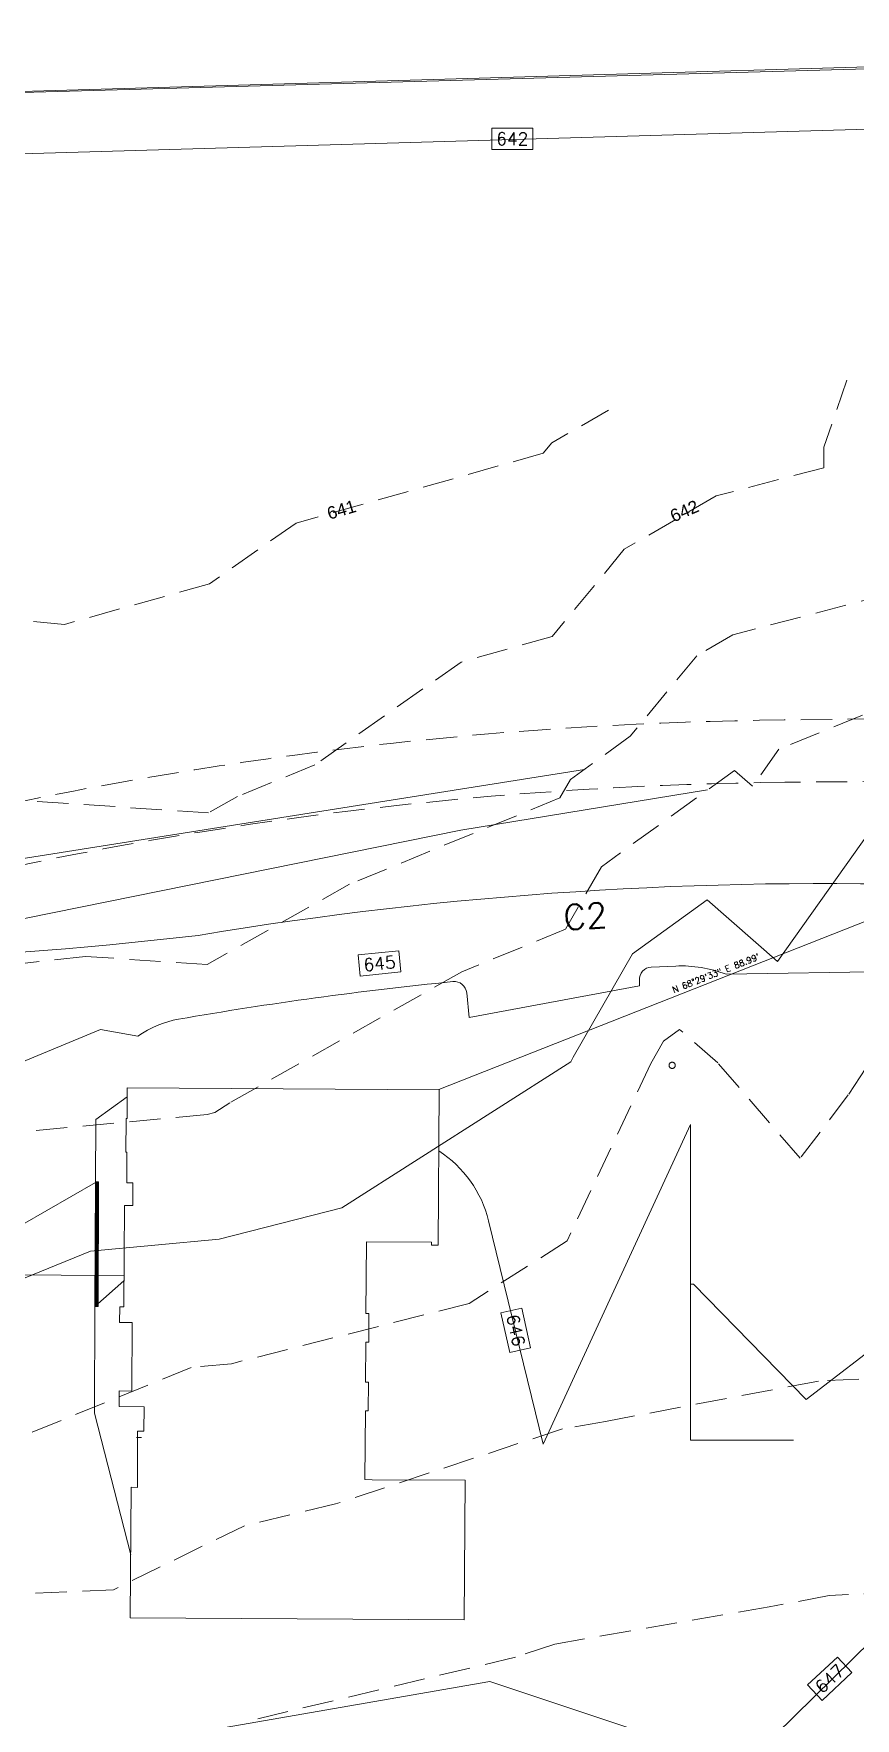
# Model space of a CAD drawing. Extents: x 9856 to 10430, y 9841 to 10512.
# Drawn here: x 10109.2 to 10240.9, y 9994.3 to 10264.2 of the extents above; entities that cross this region are included whole.
import ezdxf
from ezdxf.enums import TextEntityAlignment as Align

# ---------------------------------------------------------------- set-up
doc = ezdxf.new("R2010")
doc.units = 0
doc.header["$LTSCALE"] = 20
doc.header["$MEASUREMENT"] = 0
doc.linetypes.add('DASHED2', pattern=[0.375, 0.25, -0.125])
doc.linetypes.add('HIDDEN', pattern=[0.375, 0.25, -0.125])
for name, color, linetype in [('CONTOURS', 35, 'CONTINUOUS'), ('DIRVEWAYS', 96, 'CONTINUOUS'), ('HATCURB', 2, 'CONTINUOUS')]:
    doc.layers.add(name, color=color, linetype=linetype)
for name, color, linetype, lineweight in [('EBNDY', 210, 'CONTINUOUS', 100), ('EBNDY_T', 212, 'CONTINUOUS', 30), ('EC', 35, 'HIDDEN', 140), ('ESTM', 94, 'DASHED2', 30), ('PC', 214, 'CONTINUOUS', 53), ('PCNTR_T', 7, 'CONTINUOUS', 30), ('PESMT', 7, 'DASHED2', 30), ('PLOT_D', 7, 'CONTINUOUS', 30), ('PUSS', 80, 'CONTINUOUS', 50)]:
    doc.layers.add(name, color=color, linetype=linetype, lineweight=lineweight)
doc.layers.add('mwn boundary', color=7, linetype='CONTINUOUS', plot=False)
doc.styles.add('ARIEL', font='swiss.ttf')
doc.styles.get("Standard").update_dxf_attribs({"font": 'simplex.shx'})

msp = doc.modelspace()

# ---------------------------------------------------------------- linework, layer by layer
at = {"layer": 'CONTOURS', "lineweight": 0}
for p, q in [((10244.63, 10138.41, 645), (10228.39, 10115.53, 645)), ((10217.1, 10125.39, 645), (10205.17, 10116.73, 645)), ((10228.39, 10115.53, 645), (10217.1, 10125.39, 645)), ((10205.17, 10116.73, 645), (10195.65, 10100.22, 645)), ((10195.27, 10099.43, 645), (10158.62, 10076.04, 645)), ((10195.65, 10100.22, 645), (10195.27, 10099.43, 645)), ((10158.62, 10076.04, 645), (10138.96, 10071.05, 645)), ((10138.96, 10071.05, 645), (10118.31, 10069.12, 645)), ((10118.31, 10069.12, 645), (10100.38, 10061.83, 645))]:
    msp.add_line(p, q, dxfattribs=at)
at = {"layer": 'DIRVEWAYS', "lineweight": 0}
msp.add_line((10126.52, 10039.24, 645.63), (10125.68, 10039.25, 645.63), dxfattribs=at)
at = {"layer": 'EBNDY', "lineweight": 0}
msp.add_line((9968.01, 10250.87), (10423.8, 10264.19), dxfattribs=at)
for centre, radius, start, end in [((10236.01, 9516.77), 611.25, 88.03766, 99.45722), ((10057.86, 10786.99), 671.79, 266.94223, 276.64317)]:
    msp.add_arc(centre, radius, start, end, dxfattribs=at)
at = {"layer": 'EC', "lineweight": 0}
for p, q in [((10239.5, 10208.7, 642), (10235.83, 10197.95, 642)), ((10201.31, 10203.89, 641), (10192.24, 10198.63, 641)), ((10192.24, 10198.63, 641), (10190.87, 10196.96, 641)), ((10235.83, 10197.95, 642), (10235.83, 10194.65, 642)), ((10190.87, 10196.96, 641), (10151.27, 10185.78, 641)), ((10235.83, 10194.65, 642), (10218.58, 10190.12, 642)), ((10218.58, 10190.12, 642), (10203.85, 10181.57, 642)), ((10151.27, 10185.78, 641), (10137.42, 10176.06, 641)), ((10203.85, 10181.57, 642), (10192.31, 10167.62, 642)), ((10137.42, 10176.06, 641), (10114.17, 10169.54, 641)), ((10246.61, 10174.53, 643), (10221.26, 10167.88, 643)), ((10114.17, 10169.54, 641), (10094.44, 10171.37, 641)), ((10192.31, 10167.62, 642), (10177.72, 10163.5, 642)), ((10221.26, 10167.88, 643), (10215.46, 10164.51, 643)), ((10177.72, 10163.5, 642), (10154.25, 10147.03, 642)), ((10215.46, 10164.51, 643), (10204.81, 10151.64, 643)), ((10255.92, 10160.68, 644), (10228.61, 10149.53, 644)), ((10204.81, 10151.64, 643), (10195.22, 10144.68, 643)), ((10228.61, 10149.53, 644), (10224.41, 10143.6, 644)), ((10154.25, 10147.03, 642), (10141.86, 10141.95, 642)), ((10195.22, 10144.68, 643), (10193.52, 10141.74, 643)), ((10221.48, 10146.15, 644), (10200.19, 10130.71, 644)), ((10224.41, 10143.6, 644), (10221.48, 10146.15, 644)), ((10137.24, 10139.33, 642), (10096.81, 10142.07, 642)), ((10141.86, 10141.95, 642), (10137.24, 10139.33, 642)), ((10193.52, 10141.74, 643), (10159.84, 10127.91, 643)), ((10200.19, 10130.71, 644), (10194.42, 10120.69, 644)), ((10159.84, 10127.91, 643), (10137.05, 10115.03, 643)), ((10259.1, 10123.46, 646), (10239.74, 10094.16, 646)), ((10194.42, 10120.69, 644), (10177.82, 10113.88, 644)), ((10117.54, 10116.35, 643), (10097.92, 10114.15, 643)), ((10137.05, 10115.03, 643), (10117.54, 10116.35, 643)), ((10177.82, 10113.88, 644), (10140.65, 10092.87, 644)), ((10212.72, 10104.63, 646), (10210.14, 10102.75, 646)), ((10218.85, 10099.27, 646), (10212.72, 10104.63, 646)), ((10210.14, 10102.75, 646), (10208.08, 10099.18, 646)), ((10208.08, 10099.18, 646), (10194.69, 10070.76, 646)), ((10232.02, 10083.99, 646), (10218.85, 10099.27, 646)), ((10140.65, 10092.87, 644), (10138.24, 10091.33, 644)), ((10239.74, 10094.16, 646), (10232.02, 10083.99, 646)), ((10137.01, 10091.02, 644), (10102.14, 10087.77, 644)), ((10138.24, 10091.33, 644), (10137.01, 10091.02, 644)), ((10194.69, 10070.76, 646), (10178.99, 10060.75, 646)), ((10178.99, 10060.75, 646), (10140.91, 10051.08, 646)), ((10134.48, 10050.48, 646), (10104.83, 10038.42, 646)), ((10140.91, 10051.08, 646), (10134.48, 10050.48, 646)), ((10234.98, 10048.3, 647), (10200.83, 10041.83, 647)), ((10241.41, 10048.63, 647), (10234.98, 10048.3, 647)), ((10200.83, 10041.83, 647), (10193.94, 10040.64, 647)), ((10193.94, 10040.64, 647), (10157.58, 10028.61, 647)), ((10157.58, 10028.61, 647), (10142.98, 10025.12, 647)), ((10142.98, 10025.12, 647), (10122.03, 10014.86, 647)), ((10122.03, 10014.86, 647), (10098.63, 10013.84, 647)), ((10254.73, 10014.85, 648), (10236.66, 10013.93, 648)), ((10227.05, 10012.1, 648), (10192.71, 10006.15, 648)), ((10236.66, 10013.93, 648), (10227.05, 10012.1, 648)), ((10192.71, 10006.15, 648), (10186.41, 10004.07, 648)), ((10186.41, 10004.07, 648), (10145.15, 9994.2, 648))]:
    msp.add_line(p, q, dxfattribs=at)
at = {"layer": 'ESTM', "lineweight": 0}
for start, end in [(0, 180), (180, 0)]:
    msp.add_arc((10211.52, 10098.89, -645.63), 0.5, start, end, dxfattribs=at)
at = {"layer": 'HATCURB', "color": 7, "lineweight": 0}
for p, q in [((10119.04, 10060.23), (10119.14, 10080.23)), ((10119.13, 10078.83), (10119.64, 10079.33)), ((10119.13, 10078.65), (10119.64, 10079.15)), ((10119.13, 10078.47), (10119.64, 10078.98)), ((10119.14, 10080.23), (10119.64, 10080.23)), ((10119.14, 10080.07), (10119.29, 10080.23)), ((10119.14, 10079.9), (10119.47, 10080.23)), ((10119.14, 10079.72), (10119.64, 10080.22)), ((10119.14, 10079.54), (10119.64, 10080.04)), ((10119.14, 10079.36), (10119.64, 10079.86)), ((10119.14, 10079.18), (10119.64, 10079.69)), ((10119.14, 10079.01), (10119.64, 10079.51)), ((10119.64, 10080.23), (10119.54, 10060.23)), ((10119.12, 10076.87), (10119.63, 10077.38)), ((10119.12, 10076.7), (10119.63, 10077.2)), ((10119.12, 10076.52), (10119.63, 10077.02)), ((10119.12, 10076.34), (10119.62, 10076.84)), ((10119.12, 10076.16), (10119.62, 10076.67)), ((10119.12, 10075.99), (10119.62, 10076.49)), ((10119.12, 10075.81), (10119.62, 10076.31)), ((10119.13, 10078.3), (10119.63, 10078.8)), ((10119.13, 10078.12), (10119.63, 10078.62)), ((10119.13, 10077.94), (10119.63, 10078.44)), ((10119.13, 10077.76), (10119.63, 10078.27)), ((10119.13, 10077.59), (10119.63, 10078.09)), ((10119.13, 10077.41), (10119.63, 10077.91)), ((10119.13, 10077.23), (10119.63, 10077.73)), ((10119.13, 10077.05), (10119.63, 10077.56)), ((10119.11, 10074.92), (10119.62, 10075.42)), ((10119.11, 10074.74), (10119.62, 10075.25)), ((10119.11, 10074.57), (10119.62, 10075.07)), ((10119.11, 10074.39), (10119.61, 10074.89)), ((10119.11, 10074.21), (10119.61, 10074.71)), ((10119.11, 10074.03), (10119.61, 10074.53)), ((10119.11, 10073.85), (10119.61, 10074.36)), ((10119.11, 10073.68), (10119.61, 10074.18)), ((10119.11, 10073.5), (10119.61, 10074)), ((10119.11, 10073.32), (10119.61, 10073.82)), ((10119.11, 10073.14), (10119.61, 10073.65)), ((10119.12, 10075.63), (10119.62, 10076.13)), ((10119.12, 10075.45), (10119.62, 10075.96)), ((10119.12, 10075.28), (10119.62, 10075.78)), ((10119.12, 10075.1), (10119.62, 10075.6)), ((10119.09, 10071.01), (10119.6, 10071.51)), ((10119.09, 10070.83), (10119.6, 10071.34)), ((10119.09, 10070.66), (10119.6, 10071.16)), ((10119.09, 10070.48), (10119.59, 10070.98)), ((10119.1, 10072.97), (10119.61, 10073.47)), ((10119.1, 10072.79), (10119.61, 10073.29)), ((10119.1, 10072.61), (10119.61, 10073.11)), ((10119.1, 10072.43), (10119.6, 10072.94)), ((10119.1, 10072.26), (10119.6, 10072.76)), ((10119.1, 10072.08), (10119.6, 10072.58)), ((10119.1, 10071.9), (10119.6, 10072.4)), ((10119.1, 10071.72), (10119.6, 10072.22)), ((10119.1, 10071.54), (10119.6, 10072.05)), ((10119.1, 10071.37), (10119.6, 10071.87)), ((10119.1, 10071.19), (10119.6, 10071.69)), ((10119.08, 10068.88), (10119.59, 10069.38)), ((10119.08, 10068.7), (10119.59, 10069.2)), ((10119.08, 10068.52), (10119.58, 10069.03)), ((10119.08, 10068.35), (10119.58, 10068.85)), ((10119.08, 10068.17), (10119.58, 10068.67)), ((10119.08, 10067.99), (10119.58, 10068.49)), ((10119.08, 10067.81), (10119.58, 10068.32)), ((10119.09, 10070.3), (10119.59, 10070.8)), ((10119.09, 10070.12), (10119.59, 10070.63)), ((10119.09, 10069.95), (10119.59, 10070.45)), ((10119.09, 10069.77), (10119.59, 10070.27)), ((10119.09, 10069.59), (10119.59, 10070.09)), ((10119.09, 10069.41), (10119.59, 10069.92)), ((10119.09, 10069.23), (10119.59, 10069.74)), ((10119.09, 10069.06), (10119.59, 10069.56)), ((10119.07, 10066.93), (10119.58, 10067.43)), ((10119.07, 10066.75), (10119.58, 10067.25)), ((10119.07, 10066.57), (10119.58, 10067.07)), ((10119.07, 10066.39), (10119.57, 10066.89)), ((10119.07, 10066.21), (10119.57, 10066.72)), ((10119.07, 10066.04), (10119.57, 10066.54)), ((10119.07, 10065.86), (10119.57, 10066.36)), ((10119.07, 10065.68), (10119.57, 10066.18)), ((10119.07, 10065.5), (10119.57, 10066.01)), ((10119.07, 10065.33), (10119.57, 10065.83)), ((10119.07, 10065.15), (10119.57, 10065.65)), ((10119.08, 10067.64), (10119.58, 10068.14)), ((10119.08, 10067.46), (10119.58, 10067.96)), ((10119.08, 10067.28), (10119.58, 10067.78)), ((10119.08, 10067.1), (10119.58, 10067.61)), ((10119.05, 10063.02), (10119.56, 10063.52)), ((10119.05, 10062.84), (10119.56, 10063.34)), ((10119.05, 10062.66), (10119.56, 10063.16)), ((10119.05, 10062.48), (10119.55, 10062.99)), ((10119.05, 10062.31), (10119.55, 10062.81)), ((10119.06, 10064.97), (10119.57, 10065.47)), ((10119.06, 10064.79), (10119.57, 10065.3)), ((10119.06, 10064.62), (10119.57, 10065.12)), ((10119.06, 10064.44), (10119.56, 10064.94)), ((10119.06, 10064.26), (10119.56, 10064.76)), ((10119.06, 10064.08), (10119.56, 10064.59)), ((10119.06, 10063.9), (10119.56, 10064.41)), ((10119.06, 10063.73), (10119.56, 10064.23)), ((10119.06, 10063.55), (10119.56, 10064.05)), ((10119.06, 10063.37), (10119.56, 10063.87)), ((10119.06, 10063.19), (10119.56, 10063.7)), ((10119.04, 10061.06), (10119.55, 10061.56)), ((10119.04, 10060.88), (10119.55, 10061.39)), ((10119.04, 10060.71), (10119.55, 10061.21)), ((10119.04, 10060.53), (10119.54, 10061.03)), ((10119.04, 10060.35), (10119.54, 10060.85)), ((10119.54, 10060.23), (10119.04, 10060.23)), ((10119.05, 10062.13), (10119.55, 10062.63)), ((10119.05, 10061.95), (10119.55, 10062.45)), ((10119.05, 10061.77), (10119.55, 10062.28)), ((10119.05, 10061.6), (10119.55, 10062.1)), ((10119.05, 10061.42), (10119.55, 10061.92)), ((10119.05, 10061.24), (10119.55, 10061.74)), ((10119.09, 10060.23), (10119.54, 10060.68)), ((10119.27, 10060.23), (10119.54, 10060.5)), ((10119.45, 10060.23), (10119.54, 10060.32))]:
    msp.add_line(p, q, dxfattribs=at)
at = {"layer": 'mwn boundary', "lineweight": 0}
for p, q in [((10424.13, 10263.67), (9952.62, 10250.42)), ((9968.33, 10250.86), (10424.13, 10263.67))]:
    msp.add_line(p, q, dxfattribs=at)
at = {"layer": 'PC', "lineweight": 0}
for p, q in [((10054.94, 10243.4), (10305.32, 10250.72)), ((10074.95, 10126.86, 643), (10197.46, 10146.31, 643)), ((10177.68, 10136.55), (10217.16, 10143.02)), ((10092.51, 10119.36), (10177.68, 10136.55)), ((10208.18, 10114.63), (10212.09, 10114.8)), ((10220.15, 10113.48), (10256.94, 10114.1)), ((10178.98, 10106.53), (10206.31, 10111.62)), ((10206.31, 10111.62), (10206.26, 10112.53)), ((10220.15, 10113.48), (10220.15, 10113.48)), ((10220.15, 10113.48), (10220.15, 10113.48)), ((10178.6, 10110.51), (10178.98, 10106.53)), ((10097.35, 10095.27), (10119.91, 10104.61)), ((10119.91, 10104.61), (10125.94, 10103.57)), ((10124.2, 10090.37, 2.87), (10124.23, 10095.28, 2.87)), ((10124.23, 10095.28, 2.87), (10174.19, 10094.98, 2.87)), ((10119.19, 10090.23), (10124.22, 10093.82)), ((10174.19, 10094.98, 2.87), (10174.03, 10070.06, 2.87)), ((10119.14, 10080.13), (10119.19, 10090.23)), ((10124, 10084.99, 2.87), (10124.03, 10090.37, 2.87)), ((10124.03, 10090.37, 2.87), (10124.2, 10090.37, 2.87)), ((10190.87, 10038.17), (10214.45, 10089.39)), ((10214.45, 10089.39), (10214.46, 10063.84)), ((10124.17, 10084.99, 2.87), (10124, 10084.99, 2.87)), ((10124.14, 10080.08, 2.87), (10124.17, 10084.99, 2.87)), ((10098.88, 10068.46), (10119.14, 10080.13)), ((10125.14, 10080.07, 2.87), (10124.14, 10080.08, 2.87)), ((10125.11, 10076.45, 2.87), (10125.14, 10080.07, 2.87)), ((10123.68, 10060.2, 2.87), (10123.78, 10076.45, 2.87)), ((10123.78, 10076.45, 2.87), (10125.11, 10076.45, 2.87)), ((10182.11, 10073.98), (10190.87, 10038.17)), ((10162.54, 10070.59, 2.87), (10162.47, 10059.11, 2.87)), ((10172.95, 10070.53, 2.87), (10162.54, 10070.59, 2.87)), ((10172.95, 10070.07, 2.87), (10172.95, 10070.53, 2.87)), ((10174.03, 10070.06, 2.87), (10172.95, 10070.07, 2.87)), ((10123.7, 10064.37), (10119.04, 10060.23)), ((10214.46, 10063.84), (10214.96, 10063.84)), ((10214.46, 10063.84), (10214.47, 10038.84)), ((10214.96, 10063.84), (10232.96, 10045.35)), ((10232.96, 10045.35), (10256.96, 10063.81)), ((10119.04, 10060.23), (10118.95, 10043.16)), ((10123, 10057.71, 2.87), (10123.01, 10060.21, 2.87)), ((10123.01, 10060.21, 2.87), (10123.68, 10060.2, 2.87)), ((10125.01, 10057.7, 2.87), (10123, 10057.71, 2.87)), ((10124.93, 10046.7, 2.87), (10125.01, 10057.7, 2.87)), ((10162.47, 10059.11, 2.87), (10162.92, 10059.11, 2.87)), ((10162.92, 10059.11, 2.87), (10162.9, 10054.52, 2.87)), ((10162.44, 10054.53, 2.87), (10162.4, 10048.11, 2.87)), ((10162.9, 10054.52, 2.87), (10162.44, 10054.53, 2.87)), ((10122.92, 10044.21, 2.87), (10122.93, 10046.71, 2.87)), ((10122.93, 10046.71, 2.87), (10124.93, 10046.7, 2.87)), ((10162.4, 10048.11, 2.87), (10162.86, 10048.11, 2.87)), ((10162.86, 10048.11, 2.87), (10162.83, 10043.52, 2.87)), ((10126.92, 10044.18, 2.87), (10122.92, 10044.21, 2.87)), ((10126.89, 10040.27, 2.87), (10126.92, 10044.18, 2.87)), ((10118.95, 10043.16), (10124.81, 10020.47)), ((10162.37, 10043.53, 2.87), (10162.3, 10032.51, 2.87)), ((10162.83, 10043.52, 2.87), (10162.37, 10043.53, 2.87)), ((10125.84, 10031.27, 2.87), (10125.89, 10040.27, 2.87)), ((10125.89, 10040.27, 2.87), (10126.89, 10040.27, 2.87)), ((10214.47, 10038.84), (10230.97, 10038.85)), ((10124.71, 10010.36, 2.87), (10124.84, 10031.28, 2.87)), ((10124.84, 10031.28, 2.87), (10125.84, 10031.27, 2.87)), ((10162.3, 10032.51, 2.87), (10163.45, 10032.5, 2.87)), ((10163.45, 10032.5, 2.87), (10178.34, 10032.41, 2.87)), ((10178.34, 10032.41, 2.87), (10178.21, 10010.03, 2.87)), ((10222.98, 9986.64), (10256.97, 10020.06)), ((10178.21, 10010.03, 2.87), (10124.71, 10010.36, 2.87)), ((10119.96, 9989.33), (10182.31, 10000.18)), ((10182.31, 10000.18), (10222.98, 9986.64))]:
    msp.add_line(p, q, dxfattribs=at)
for centre, radius, start, end in [((10208.26, 10112.63), 2, 92.2769, 182.8461), ((10212.95, 10094.82), 20, 68.9087, 92.4657), ((10235.97, 9514.96), 600.31, 95.69425, 99.93162), ((10176.61, 10110.32), 2, 5.5027, 95.6942), ((10135.19, 10090.52), 16, 99.9316, 125.3291), ((10164.1, 10069.58), 18.54, 13.7412, 57.2731)]:
    msp.add_arc(centre, radius, start, end, dxfattribs=at)
at = {"layer": 'PCNTR_T', "lineweight": 0}
for p, q in [((10182.63, 10245.64), (10182.63, 10249.04)), ((10182.63, 10249.04), (10189.18, 10249.04)), ((10189.18, 10249.04), (10189.18, 10245.64)), ((10189.18, 10245.64), (10182.63, 10245.64)), ((10161.2, 10116.57), (10167.71, 10117.25)), ((10167.71, 10117.25), (10168.06, 10113.87)), ((10161.56, 10113.18), (10161.2, 10116.57)), ((10168.06, 10113.87), (10161.56, 10113.18)), ((10184.09, 10059.26), (10187.41, 10059.99)), ((10185.5, 10052.87), (10184.09, 10059.26)), ((10187.41, 10059.99), (10188.82, 10053.6)), ((10188.82, 10053.6), (10185.5, 10052.87)), ((10233.21, 9999.61), (10237.98, 10004.08)), ((10237.98, 10004.08), (10240.31, 10001.6)), ((10240.31, 10001.6), (10235.53, 9997.13)), ((10235.53, 9997.13), (10233.21, 9999.61))]:
    msp.add_line(p, q, dxfattribs=at)
at = {"layer": 'PESMT', "lineweight": 0}
for p, q in [((10274.63, 10154.7), (10229.48, 10154.24)), ((10284.56, 10144.8), (10229.58, 10144.24))]:
    msp.add_line(p, q, dxfattribs=at)
for radius, end in [(639.31, 101.91715), (629.31, 102.01484)]:
    msp.add_arc((10235.97, 9514.96), radius, 90.58205, end, dxfattribs=at)
at = {"layer": 'PLOT_D', "lineweight": 0}
msp.add_line((10174.15, 10095.03, 639.99), (10256.94, 10127.66, 639.99), dxfattribs=at)
at = {"layer": 'PUSS', "lineweight": 0}
msp.add_line((10123.71, 10065.2), (10025.3, 10065.81), dxfattribs=at)

# ---------------------------------------------------------------- texts
at = {"layer": 'EBNDY_T', "lineweight": 0}
msp.add_text('C2', height=4, rotation=3.7474, dxfattribs=at).set_placement((10197.74, 10120.78, 639.99), align=Align.CENTER)
at = {"layer": 'EC', "lineweight": 0, "style": 'ARIEL'}
for s, rotation, p in [('641', 16.4312, (10156.59, 10186.3)), ('642', 23.4829, (10211.74, 10185.87))]:
    msp.add_text(s, height=2, rotation=rotation, dxfattribs=at).set_placement(p)
at = {"layer": 'PCNTR_T', "lineweight": 0}
msp.add_text('642', height=2, dxfattribs=at).set_placement((10183.33, 10246.34))
for s, rotation, p in [('645', 6.0406, (10162.18, 10113.95)), ('646', 282.4571, (10184.93, 10058.73)), ('647', 43.1242, (10235.56, 9998.12))]:
    msp.add_text(s, height=2, rotation=rotation, dxfattribs=at).set_placement(p)
at = {"layer": 'PLOT_D', "lineweight": 0}
msp.add_text('N 68°29\'33" E 88.99\'', height=1, rotation=21.5075, dxfattribs=at).set_placement((10211.79, 10110.46))

doc.saveas('drawing.dxf')
